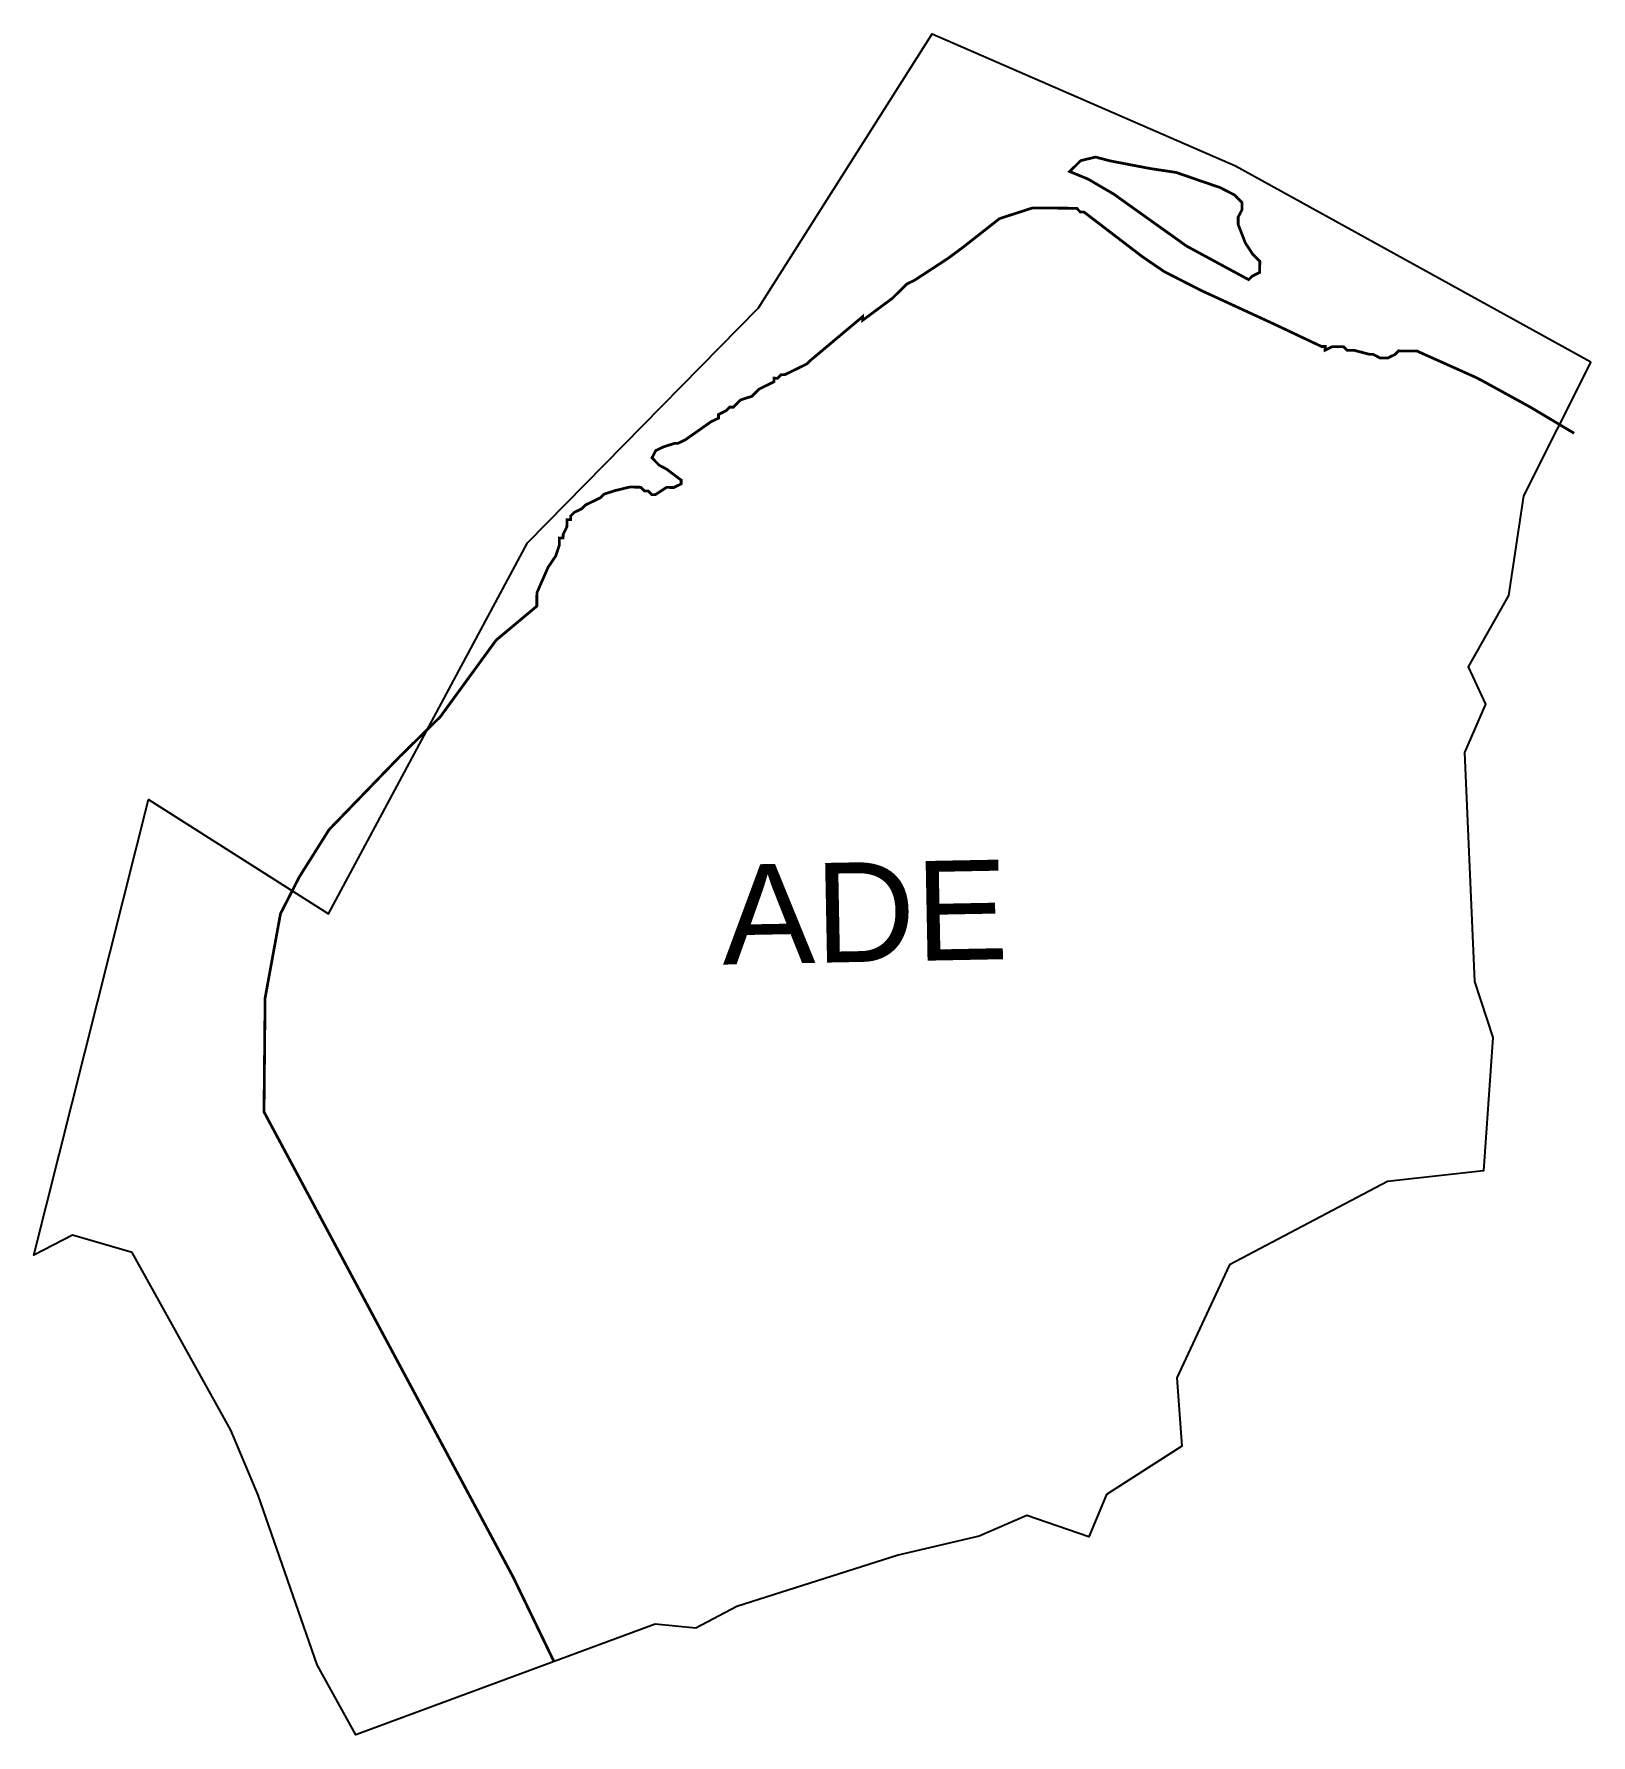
# Model space of a CAD drawing. Header units: metres. Extents: x 295202 to 296901, y 1978172 to 1980028.
import ezdxf

# ---------------------------------------------------------------- set-up
doc = ezdxf.new("R2010")
doc.units = ezdxf.units.M
for name, color, linetype in [('LOW TIDE LINE', 5, 'Continuous'), ('village', 3, 'Continuous'), ('VILLAGE NAME', 250, 'Continuous')]:
    doc.layers.add(name, color=color, linetype=linetype)
doc.styles.get("Standard").update_dxf_attribs({"font": 'calibri.ttf'})

msp = doc.modelspace()

# ---------------------------------------------------------------- linework, layer by layer
at = {"layer": 'LOW TIDE LINE', "lineweight": 18, "const_width": 3.01}
msp.add_lwpolyline([(296531.5, 1979763.9), (296527.4, 1979759.9), (296459.6, 1979796.6), (296380, 1979853.4), (296352.1, 1979869.7), (296332.1, 1979877.9), (296344.2, 1979889.8), (296360.3, 1979893.7), (296376.3, 1979889.5), (296420.3, 1979881.1), (296448.3, 1979876.9), (296472.3, 1979868.6), (296496.3, 1979860.4), (296512.2, 1979852.2), (296520.2, 1979844.1), (296520.1, 1979836.1), (296516, 1979828.1), (296516, 1979820.1), (296523.8, 1979800), (296531.7, 1979787.9), (296539.6, 1979779.8), (296539.5, 1979767.8)], close=True, dxfattribs=at)
at = {"layer": 'LOW TIDE LINE', "lineweight": 18}
msp.add_lwpolyline([(296882.6, 1979592.3, 3.01, 3.01, 0), (296834.8, 1979620.8, 3.01, 3.01, 0), (296782.9, 1979649.3, 3.01, 3.01, 0), (296775, 1979653.4, 3.01, 3.01, 0), (296711.1, 1979682, 3.01, 3.01, 0), (296691.1, 1979682.2, 3.01, 3.01, 0), (296687, 1979678.2, 3.01, 3.01, 0), (296679, 1979674.3, 3.01, 3.01, 0), (296670.9, 1979674.4, 3.01, 3.01, 0), (296663, 1979678.5, 3.01, 3.01, 0), (296659, 1979678.5, 3.01, 3.01, 0), (296643, 1979682.7, 3.01, 3.01, 0), (296634.9, 1979682.7, 3.01, 3.01, 0), (296631, 1979686.8, 3.01, 3.01, 0), (296618.9, 1979686.9, 3.01, 3.01, 0), (296610.9, 1979683, 3.01, 3.01, 0), (296610.9, 1979687, 3.01, 3.01, 0), (296606.9, 1979687, 3.01, 3.01, 0), (296555, 1979711.5, 3.01, 3.01, 0), (296475.2, 1979748.3, 3.01, 3.01, 0), (296435.3, 1979768.7, 3.01, 3.01, 0), (296411.4, 1979785, 3.01, 3.01, 0), (296347.7, 1979833.7, 3.01, 3.01, 0), (296343.7, 1979833.7, 3.01, 3.01, 0), (296339.8, 1979837.8, 3.01, 3.01, 0), (296291.7, 1979838.2, 3.01, 3.01, 0), (296267.5, 1979830.4, 3.01, 3.01, 0), (296255.5, 1979826.5, 3.01, 3.01, 0), (296215.1, 1979794.8, 3.01, 3.01, 0), (296199, 1979782.9, 3.01, 3.01, 0), (296162.7, 1979759.2, 3.01, 3.01, 0), (296154.6, 1979755.3, 3.01, 3.01, 0), (296138.4, 1979739.4, 3.01, 3.01, 0), (296106.2, 1979715.6, 3.01, 3.01, 0), (296106.2, 1979719.6, 3.01, 3.01, 0), (296049.6, 1979672.1, 3.01, 3.01, 0), (296045.6, 1979668.1, 3.01, 3.01, 0), (296021.4, 1979656.3, 3.01, 3.01, 0), (296017.4, 1979656.3, 3.01, 3.01, 0), (296013.4, 1979652.3, 3.01, 3.01, 0), (296009.4, 1979652.4, 3.01, 3.01, 0), (296009.3, 1979648.4, 3.01, 3.01, 0), (295993.2, 1979640.5, 3.01, 3.01, 0), (295985.2, 1979632.6, 3.01, 3.01, 0), (295973.1, 1979628.7, 3.01, 3.01, 0), (295965, 1979620.7, 3.01, 3.01, 0), (295961, 1979620.8, 3.01, 3.01, 0), (295957, 1979616.8, 3.01, 3.01, 0), (295948.9, 1979612.8, 3.01, 3.01, 0), (295948.9, 1979608.8, 3.01, 3.01, 0), (295940.8, 1979604.9, 3.01, 3.01, 0), (295912.6, 1979585.1, 3.01, 3.01, 0), (295904.5, 1979581.2, 3.01, 3.01, 0), (295900.5, 1979581.2, 3.01, 3.01, 0), (295888.5, 1979577.3, 3.01, 3.01, 0), (295880.4, 1979573.4, 3.01, 3.01, 0), (295876.3, 1979565.4, 3.01, 3.01, 0), (295884.3, 1979557.3, 3.01, 3.01, 0), (295892.2, 1979553.2, 3.01, 3.01, 0), (295908.2, 1979541.1, 3.01, 3.01, 0), (295908.1, 1979537, 3.01, 3.01, 0), (295900.1, 1979533.1, 3.01, 3.01, 0), (295892.1, 1979533.2, 3.01, 3.01, 0), (295880, 1979525.3, 3.01, 3.01, 0), (295876, 1979525.3, 3.01, 3.01, 0), (295872, 1979529.4, 3.01, 3.01, 0), (295868, 1979529.4, 3.01, 3.01, 0), (295864, 1979533.4, 3.01, 3.01, 0), (295852, 1979533.6, 3.01, 3.01, 0), (295835.9, 1979529.7, 3.01, 3.01, 0), (295823.8, 1979525.8, 3.01, 3.01, 0), (295819.8, 1979521.8, 3.01, 3.01, 0), (295811.8, 1979517.9, 3.01, 3.01, 0), (295803.7, 1979514, 3.01, 3.01, 0), (295799.7, 1979510, 3.01, 3.01, 0), (295791.6, 1979506, 3.01, 3.01, 0), (295787.6, 1979502.1, 3.01, 3.01, 0), (295787.5, 1979498.1, 3.01, 3.01, 0), (295783.5, 1979498.1, 3.01, 3.01, 0), (295783.4, 1979490.1, 3.01, 3.01, 0), (295779.4, 1979482.1, 3.01, 3.01, 0), (295779.3, 1979478.1, 3.01, 3.01, 0), (295775.3, 1979478.1, 3.01, 3.01, 0), (295775.2, 1979470.1, 3.01, 3.01, 0), (295771.1, 1979458.1, 3.01, 3.01, 0), (295763, 1979446.2, 3.01, 3.01, 0), (295750.7, 1979418.2, 3.01, 3.01, 0), (295750.6, 1979403.6, 3.01, 3.01, 0), (295706.2, 1979366.5, 3.01, 3.01, 0), (295645.3, 1979282.9, 3.01, 3.01, 0), (295600.8, 1979239.2, 3.01, 3.01, 0), (295523.9, 1979159.7, 3.01, 3.01, 0), (295491.3, 1979107.9, 3.01, 3.01, 0), (295470.9, 1979068, 3.01, 3.01, 0), (295454.1, 1978976, 3.01, 3.01, 0), (295452.9, 1978851.7, 3.01, 3.01, 0), (295724.8, 1978344.1, 3.01, 3.01, 0), (295769.4, 1978251.8, 3.01, 3.01, 0)], format="xyseb", dxfattribs=at)
at = {"layer": 'LOW TIDE LINE', "lineweight": 18, "const_width": 3.01}
msp.add_lwpolyline([(295452.9, 1978851.7), (295453, 1978855.7), (295452.9, 1978851.7)], dxfattribs=at)
at = {"layer": 'village', "color": 3}
msp.add_polyline3d([(296901, 1979670.2, 0), (296827.2, 1979524.1, 0), (296810.8, 1979415.2, 0), (296766.8, 1979337.3, 0), (296786, 1979296.8, 0), (296763, 1979244, 0), (296773.8, 1978994.2, 0), (296793.9, 1978933, 0), (296783.6, 1978787.6, 0), (296678.8, 1978775.7, 0), (296506.6, 1978684.8, 0), (296448.9, 1978561.4, 0), (296454.6, 1978486.8, 0), (296372.2, 1978434.2, 0), (296353.1, 1978388, 0), (296285.3, 1978411.2, 0), (296233.2, 1978388.8, 0), (296144.9, 1978368.1, 0), (295969, 1978311.9, 0), (295924, 1978288.2, 0), (295879.6, 1978292.6, 0), (295553.2, 1978171.8, 0), (295510.9, 1978248.2, 0), (295446.4, 1978433.6, 0), (295416.8, 1978504.3, 0), (295309, 1978698.3, 0), (295244.1, 1978717.1, 0), (295201.9, 1978695.4, 0), (295327, 1979192.8, 0), (295523.3, 1979067.9, 0), (295740.5, 1979472.9, 0), (295992.4, 1979729.2, 0), (296182.2, 1980028, 0), (296513, 1979884.3, 0)], close=True, dxfattribs=at)

# ---------------------------------------------------------------- texts
at = {"layer": 'VILLAGE NAME', "insert": (295951.5, 1979121.2), "char_height": 108.748, "attachment_point": 1, "rotation": 1.1028}
msp.add_mtext_dynamic_manual_height_columns('{\\fArial|b0|i0|c0|p34;ADE}', width=1571.314, gutter_width=543.7, heights=[0], dxfattribs=at)

doc.saveas('drawing.dxf')
